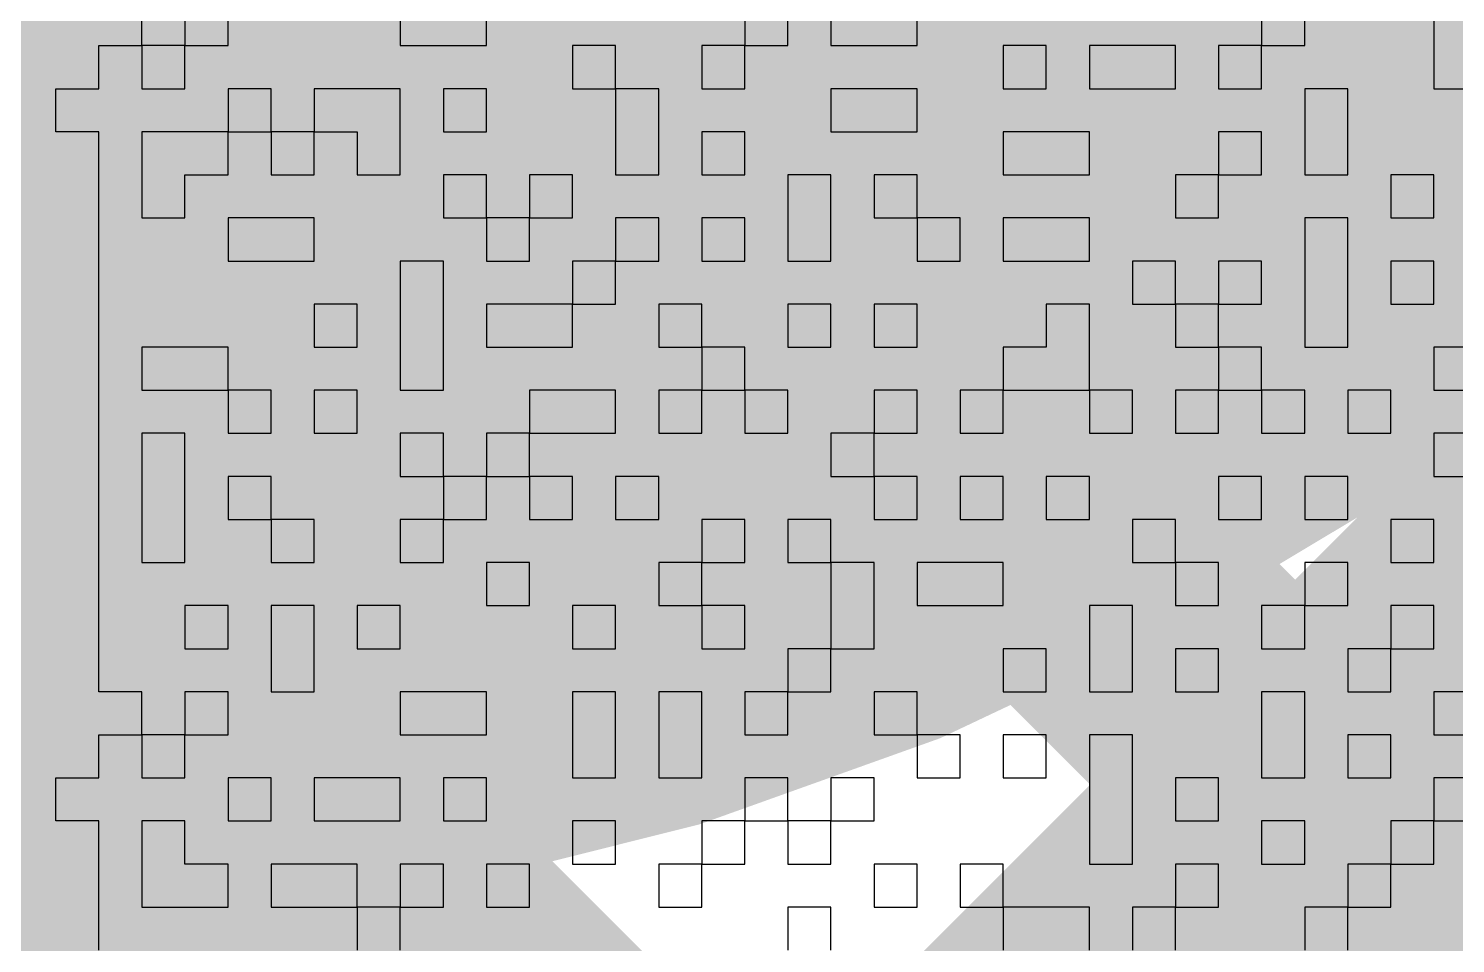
# Model space of a CAD drawing. Header units: millimetres. Extents: x 3.06 to 5.82, y 1.29 to 3.84.
# Drawn here: x 4.27838 to 4.31778, y 1.70681 to 1.73207 of the extents above; entities that cross this region are included whole.
import ezdxf

# ---------------------------------------------------------------- set-up
doc = ezdxf.new("R2010")
doc.units = ezdxf.units.MM
doc.header["$MEASUREMENT"] = 0
for name, color, linetype in [('BottomLayer', 5, 'Continuous'), ('TopLayer', 1, 'Continuous'), ('TopOverlay', 2, 'Continuous')]:
    doc.layers.add(name, color=color, linetype=linetype)

msp = doc.modelspace()

# ---------------------------------------------------------------- linework, layer by layer
at = {"layer": 'BottomLayer', "const_width": 0.008}
for points in [[(4.136, 1.9168356), (4.3375563, 1.7152793)], [(4.136, 1.8885513), (4.3248907, 1.6996606)], [(4.136, 1.5904148), (4.4202363, 1.8746511)], [(4.136, 1.860267), (4.46, 1.536267)], [(4.136, 1.5621305), (4.423, 1.8491305)], [(4.136, 1.5338462), (4.4381538, 1.836)]]:
    msp.add_lwpolyline(points, dxfattribs=at)
at = {"layer": 'TopLayer', "const_width": 0.04}
msp.add_lwpolyline([(4.328, 1.779, -0.4142135623730951), (4.276, 1.727)], format="xyb", dxfattribs=at)
msp.add_lwpolyline([(4.149, 1.727), (4.276, 1.727)], dxfattribs=at)
at = {"layer": 'TopLayer', "const_width": 0.02}
msp.add_lwpolyline([(4.266, 1.727, 1), (4.286, 1.727, 1)], format="xyb", close=True, dxfattribs=at)
msp.add_lwpolyline([(4.266, 1.727, 1), (4.286, 1.727, 1)], format="xyb", close=True, dxfattribs=at)
at = {"layer": 'TopOverlay'}
for p, q in [((4.2815079, 1.7316019), (4.2815079, 1.7327912)), ((4.2826972, 1.7327912), (4.2826972, 1.7316019)), ((4.2838865, 1.7316019), (4.2838865, 1.7327912)), ((4.2886435, 1.7327912), (4.2886435, 1.7316019)), ((4.2910219, 1.7316019), (4.2910219, 1.7327912)), ((4.2981575, 1.7327912), (4.2981575, 1.7316019)), ((4.2993468, 1.7316019), (4.2993468, 1.7327912)), ((4.300536, 1.7327912), (4.300536, 1.7316019)), ((4.3029145, 1.7316019), (4.3029145, 1.7327912)), ((4.3124286, 1.7327912), (4.3124286, 1.7316019)), ((4.3136178, 1.7316019), (4.3136178, 1.7327912)), ((4.3171856, 1.7327912), (4.3171856, 1.7316019)), ((4.2803186, 1.7304127), (4.2803186, 1.7316019)), ((4.2803186, 1.7316019), (4.2815079, 1.7316019)), ((4.2815079, 1.7316019), (4.2815079, 1.7304127)), ((4.2826972, 1.7316019), (4.2815079, 1.7316019)), ((4.2826972, 1.7304127), (4.2826972, 1.7316019)), ((4.2826972, 1.7316019), (4.2838865, 1.7316019)), ((4.2886435, 1.7316019), (4.2910219, 1.7316019)), ((4.2945897, 1.7316019), (4.2934005, 1.7316019)), ((4.2934005, 1.7316019), (4.2934005, 1.7304127)), ((4.2945897, 1.7304127), (4.2945897, 1.7316019)), ((4.2981575, 1.7316019), (4.2969682, 1.7316019)), ((4.2969682, 1.7316019), (4.2969682, 1.7304127)), ((4.2981575, 1.7316019), (4.2993468, 1.7316019)), ((4.2981575, 1.7304127), (4.2981575, 1.7316019)), ((4.300536, 1.7316019), (4.3029145, 1.7316019)), ((4.3064822, 1.7316019), (4.305293, 1.7316019)), ((4.305293, 1.7316019), (4.305293, 1.7304127)), ((4.3064822, 1.7304127), (4.3064822, 1.7316019)), ((4.3100501, 1.7316019), (4.3076715, 1.7316019)), ((4.3076715, 1.7316019), (4.3076715, 1.7304127)), ((4.3100501, 1.7304127), (4.3100501, 1.7316019)), ((4.3124286, 1.7316019), (4.3112393, 1.7316019)), ((4.3112393, 1.7316019), (4.3112393, 1.7304127)), ((4.3124286, 1.7316019), (4.3136178, 1.7316019)), ((4.3124286, 1.7304127), (4.3124286, 1.7316019)), ((4.3171856, 1.7316019), (4.3171856, 1.7304127)), ((4.2791294, 1.7292235), (4.2791294, 1.7304127)), ((4.2791294, 1.7304127), (4.2803186, 1.7304127)), ((4.2815079, 1.7304127), (4.2826972, 1.7304127)), ((4.2850757, 1.7304127), (4.2838865, 1.7304127)), ((4.2838865, 1.7304127), (4.2838865, 1.7292235)), ((4.2850757, 1.7292235), (4.2850757, 1.7304127)), ((4.2886435, 1.7304127), (4.2862649, 1.7304127)), ((4.2862649, 1.7304127), (4.2862649, 1.7292235)), ((4.2886435, 1.7292235), (4.2886435, 1.7304127)), ((4.2910219, 1.7304127), (4.2898327, 1.7304127)), ((4.2898327, 1.7304127), (4.2898327, 1.7292235)), ((4.2910219, 1.7292235), (4.2910219, 1.7304127)), ((4.2934005, 1.7304127), (4.2945897, 1.7304127)), ((4.2945897, 1.7304127), (4.2945897, 1.7292235)), ((4.295779, 1.7304127), (4.2945897, 1.7304127)), ((4.295779, 1.7292235), (4.295779, 1.7304127)), ((4.2969682, 1.7304127), (4.2981575, 1.7304127)), ((4.3029145, 1.7304127), (4.300536, 1.7304127)), ((4.300536, 1.7304127), (4.300536, 1.7292235)), ((4.3029145, 1.7292235), (4.3029145, 1.7304127)), ((4.305293, 1.7304127), (4.3064822, 1.7304127)), ((4.3076715, 1.7304127), (4.3100501, 1.7304127)), ((4.3112393, 1.7304127), (4.3124286, 1.7304127)), ((4.3148071, 1.7304127), (4.3136178, 1.7304127)), ((4.3136178, 1.7304127), (4.3136178, 1.7292235)), ((4.3148071, 1.7292235), (4.3148071, 1.7304127)), ((4.3171856, 1.7304127), (4.3183749, 1.7304127)), ((4.2803186, 1.7292235), (4.2791294, 1.7292235)), ((4.2803186, 1.7280342), (4.2803186, 1.7292235)), ((4.2838865, 1.7292235), (4.2815079, 1.7292235)), ((4.2815079, 1.7292235), (4.2815079, 1.7280342)), ((4.2838865, 1.7292235), (4.2850757, 1.7292235)), ((4.2838865, 1.7280342), (4.2838865, 1.7292235)), ((4.2850757, 1.7292235), (4.2850757, 1.7280342)), ((4.2862649, 1.7292235), (4.2850757, 1.7292235)), ((4.2862649, 1.7292235), (4.2874542, 1.7292235)), ((4.2862649, 1.7280342), (4.2862649, 1.7292235)), ((4.2874542, 1.7292235), (4.2874542, 1.7280342)), ((4.2886435, 1.7280342), (4.2886435, 1.7292235)), ((4.2898327, 1.7292235), (4.2910219, 1.7292235)), ((4.2945897, 1.7292235), (4.2945897, 1.7280342)), ((4.295779, 1.7280342), (4.295779, 1.7292235)), ((4.2981575, 1.7292235), (4.2969682, 1.7292235)), ((4.2969682, 1.7292235), (4.2969682, 1.7280342)), ((4.2981575, 1.7280342), (4.2981575, 1.7292235)), ((4.300536, 1.7292235), (4.3029145, 1.7292235)), ((4.3076715, 1.7292235), (4.305293, 1.7292235)), ((4.305293, 1.7292235), (4.305293, 1.7280342)), ((4.3076715, 1.7280342), (4.3076715, 1.7292235)), ((4.3124286, 1.7292235), (4.3112393, 1.7292235)), ((4.3112393, 1.7292235), (4.3112393, 1.7280342)), ((4.3124286, 1.7280342), (4.3124286, 1.7292235)), ((4.3136178, 1.7292235), (4.3136178, 1.7280342)), ((4.3148071, 1.7280342), (4.3148071, 1.7292235)), ((4.2803186, 1.7268449), (4.2803186, 1.7280342)), ((4.2815079, 1.7280342), (4.2815079, 1.7268449)), ((4.2826972, 1.7268449), (4.2826972, 1.7280342)), ((4.2826972, 1.7280342), (4.2838865, 1.7280342)), ((4.2850757, 1.7280342), (4.2862649, 1.7280342)), ((4.2874542, 1.7280342), (4.2886435, 1.7280342)), ((4.2910219, 1.7280342), (4.2898327, 1.7280342)), ((4.2898327, 1.7280342), (4.2898327, 1.7268449)), ((4.2910219, 1.7268449), (4.2910219, 1.7280342)), ((4.2934005, 1.7280342), (4.2922112, 1.7280342)), ((4.2922112, 1.7280342), (4.2922112, 1.7268449)), ((4.2934005, 1.7268449), (4.2934005, 1.7280342)), ((4.2945897, 1.7280342), (4.295779, 1.7280342)), ((4.2969682, 1.7280342), (4.2981575, 1.7280342)), ((4.300536, 1.7280342), (4.2993468, 1.7280342)), ((4.2993468, 1.7280342), (4.2993468, 1.7268449)), ((4.300536, 1.7268449), (4.300536, 1.7280342)), ((4.3029145, 1.7280342), (4.3017252, 1.7280342)), ((4.3017252, 1.7280342), (4.3017252, 1.7268449)), ((4.3029145, 1.7268449), (4.3029145, 1.7280342)), ((4.305293, 1.7280342), (4.3076715, 1.7280342)), ((4.3112393, 1.7280342), (4.3100501, 1.7280342)), ((4.3100501, 1.7280342), (4.3100501, 1.7268449)), ((4.3112393, 1.7280342), (4.3124286, 1.7280342)), ((4.3112393, 1.7268449), (4.3112393, 1.7280342)), ((4.3136178, 1.7280342), (4.3148071, 1.7280342)), ((4.3171856, 1.7280342), (4.3159963, 1.7280342)), ((4.3159963, 1.7280342), (4.3159963, 1.7268449)), ((4.3171856, 1.7268449), (4.3171856, 1.7280342)), ((4.2803186, 1.7256557), (4.2803186, 1.7268449)), ((4.2815079, 1.7268449), (4.2826972, 1.7268449)), ((4.2862649, 1.7268449), (4.2838865, 1.7268449)), ((4.2838865, 1.7268449), (4.2838865, 1.7256557)), ((4.2862649, 1.7256557), (4.2862649, 1.7268449)), ((4.2898327, 1.7268449), (4.2910219, 1.7268449)), ((4.2910219, 1.7268449), (4.2910219, 1.7256557)), ((4.2922112, 1.7268449), (4.2910219, 1.7268449)), ((4.2922112, 1.7268449), (4.2934005, 1.7268449)), ((4.2922112, 1.7256557), (4.2922112, 1.7268449)), ((4.295779, 1.7268449), (4.2945897, 1.7268449)), ((4.2945897, 1.7268449), (4.2945897, 1.7256557)), ((4.295779, 1.7256557), (4.295779, 1.7268449)), ((4.2981575, 1.7268449), (4.2969682, 1.7268449)), ((4.2969682, 1.7268449), (4.2969682, 1.7256557)), ((4.2981575, 1.7256557), (4.2981575, 1.7268449)), ((4.2993468, 1.7268449), (4.2993468, 1.7256557)), ((4.300536, 1.7256557), (4.300536, 1.7268449)), ((4.3017252, 1.7268449), (4.3029145, 1.7268449)), ((4.3029145, 1.7268449), (4.3029145, 1.7256557)), ((4.3041038, 1.7268449), (4.3029145, 1.7268449)), ((4.3041038, 1.7256557), (4.3041038, 1.7268449)), ((4.3076715, 1.7268449), (4.305293, 1.7268449)), ((4.305293, 1.7268449), (4.305293, 1.7256557)), ((4.3076715, 1.7256557), (4.3076715, 1.7268449)), ((4.3100501, 1.7268449), (4.3112393, 1.7268449)), ((4.3148071, 1.7268449), (4.3136178, 1.7268449)), ((4.3136178, 1.7268449), (4.3136178, 1.7256557)), ((4.3148071, 1.7256557), (4.3148071, 1.7268449)), ((4.3159963, 1.7268449), (4.3171856, 1.7268449)), ((4.2803186, 1.7244664), (4.2803186, 1.7256557)), ((4.2838865, 1.7256557), (4.2862649, 1.7256557)), ((4.2898327, 1.7256557), (4.2886435, 1.7256557)), ((4.2886435, 1.7256557), (4.2886435, 1.7244664)), ((4.2898327, 1.7244664), (4.2898327, 1.7256557)), ((4.2910219, 1.7256557), (4.2922112, 1.7256557)), ((4.2945897, 1.7256557), (4.2934005, 1.7256557)), ((4.2934005, 1.7256557), (4.2934005, 1.7244664)), ((4.2945897, 1.7256557), (4.295779, 1.7256557)), ((4.2945897, 1.7244664), (4.2945897, 1.7256557)), ((4.2969682, 1.7256557), (4.2981575, 1.7256557)), ((4.2993468, 1.7256557), (4.300536, 1.7256557)), ((4.3029145, 1.7256557), (4.3041038, 1.7256557)), ((4.305293, 1.7256557), (4.3076715, 1.7256557)), ((4.3100501, 1.7256557), (4.3088608, 1.7256557)), ((4.3088608, 1.7256557), (4.3088608, 1.7244664)), ((4.3100501, 1.7244664), (4.3100501, 1.7256557)), ((4.3124286, 1.7256557), (4.3112393, 1.7256557)), ((4.3112393, 1.7256557), (4.3112393, 1.7244664)), ((4.3124286, 1.7244664), (4.3124286, 1.7256557)), ((4.3136178, 1.7256557), (4.3136178, 1.7244664)), ((4.3148071, 1.7244664), (4.3148071, 1.7256557)), ((4.3171856, 1.7256557), (4.3159963, 1.7256557)), ((4.3159963, 1.7256557), (4.3159963, 1.7244664)), ((4.3171856, 1.7244664), (4.3171856, 1.7256557)), ((4.2803186, 1.7232772), (4.2803186, 1.7244664)), ((4.2874542, 1.7244664), (4.2862649, 1.7244664)), ((4.2862649, 1.7244664), (4.2862649, 1.7232772)), ((4.2874542, 1.7232772), (4.2874542, 1.7244664)), ((4.2886435, 1.7244664), (4.2886435, 1.7232772)), ((4.2898327, 1.7232772), (4.2898327, 1.7244664)), ((4.2934005, 1.7244664), (4.2910219, 1.7244664)), ((4.2910219, 1.7244664), (4.2910219, 1.7232772)), ((4.2934005, 1.7244664), (4.2945897, 1.7244664)), ((4.2934005, 1.7232772), (4.2934005, 1.7244664)), ((4.2969682, 1.7244664), (4.295779, 1.7244664)), ((4.295779, 1.7244664), (4.295779, 1.7232772)), ((4.2969682, 1.7232772), (4.2969682, 1.7244664)), ((4.300536, 1.7244664), (4.2993468, 1.7244664)), ((4.2993468, 1.7244664), (4.2993468, 1.7232772)), ((4.300536, 1.7232772), (4.300536, 1.7244664)), ((4.3029145, 1.7244664), (4.3017252, 1.7244664)), ((4.3017252, 1.7244664), (4.3017252, 1.7232772)), ((4.3029145, 1.7232772), (4.3029145, 1.7244664)), ((4.3076715, 1.7244664), (4.3064822, 1.7244664)), ((4.3064822, 1.7244664), (4.3064822, 1.7232772)), ((4.3076715, 1.7232772), (4.3076715, 1.7244664)), ((4.3088608, 1.7244664), (4.3100501, 1.7244664)), ((4.3100501, 1.7244664), (4.3100501, 1.7232772)), ((4.3112393, 1.7244664), (4.3100501, 1.7244664)), ((4.3112393, 1.7244664), (4.3124286, 1.7244664)), ((4.3112393, 1.7232772), (4.3112393, 1.7244664)), ((4.3136178, 1.7244664), (4.3136178, 1.7232772)), ((4.3148071, 1.7232772), (4.3148071, 1.7244664)), ((4.3159963, 1.7244664), (4.3171856, 1.7244664)), ((4.2803186, 1.7220879), (4.2803186, 1.7232772)), ((4.2838865, 1.7232772), (4.2815079, 1.7232772)), ((4.2815079, 1.7232772), (4.2815079, 1.7220879)), ((4.2838865, 1.7220879), (4.2838865, 1.7232772)), ((4.2862649, 1.7232772), (4.2874542, 1.7232772)), ((4.2886435, 1.7232772), (4.2886435, 1.7220879)), ((4.2898327, 1.7220879), (4.2898327, 1.7232772)), ((4.2910219, 1.7232772), (4.2934005, 1.7232772)), ((4.295779, 1.7232772), (4.2969682, 1.7232772)), ((4.2969682, 1.7232772), (4.2969682, 1.7220879)), ((4.2981575, 1.7232772), (4.2969682, 1.7232772)), ((4.2981575, 1.7220879), (4.2981575, 1.7232772)), ((4.2993468, 1.7232772), (4.300536, 1.7232772)), ((4.3017252, 1.7232772), (4.3029145, 1.7232772)), ((4.3064822, 1.7232772), (4.305293, 1.7232772)), ((4.305293, 1.7232772), (4.305293, 1.7220879)), ((4.3076715, 1.7220879), (4.3076715, 1.7232772)), ((4.3100501, 1.7232772), (4.3112393, 1.7232772)), ((4.3112393, 1.7232772), (4.3112393, 1.7220879)), ((4.3124286, 1.7232772), (4.3112393, 1.7232772)), ((4.3124286, 1.7220879), (4.3124286, 1.7232772)), ((4.3136178, 1.7232772), (4.3148071, 1.7232772)), ((4.3183749, 1.7232772), (4.3171856, 1.7232772)), ((4.3171856, 1.7232772), (4.3171856, 1.7220879)), ((4.2803186, 1.7208987), (4.2803186, 1.7220879)), ((4.2815079, 1.7220879), (4.2838865, 1.7220879)), ((4.2838865, 1.7220879), (4.2838865, 1.7208987)), ((4.2850757, 1.7220879), (4.2838865, 1.7220879)), ((4.2850757, 1.7208987), (4.2850757, 1.7220879)), ((4.2874542, 1.7220879), (4.2862649, 1.7220879)), ((4.2862649, 1.7220879), (4.2862649, 1.7208987)), ((4.2874542, 1.7208987), (4.2874542, 1.7220879)), ((4.2886435, 1.7220879), (4.2898327, 1.7220879)), ((4.2945897, 1.7220879), (4.2922112, 1.7220879)), ((4.2922112, 1.7220879), (4.2922112, 1.7208987)), ((4.2945897, 1.7208987), (4.2945897, 1.7220879)), ((4.2969682, 1.7220879), (4.295779, 1.7220879)), ((4.295779, 1.7220879), (4.295779, 1.7208987)), ((4.2969682, 1.7220879), (4.2981575, 1.7220879)), ((4.2969682, 1.7208987), (4.2969682, 1.7220879)), ((4.2981575, 1.7220879), (4.2981575, 1.7208987)), ((4.2993468, 1.7220879), (4.2981575, 1.7220879)), ((4.2993468, 1.7208987), (4.2993468, 1.7220879)), ((4.3029145, 1.7220879), (4.3017252, 1.7220879)), ((4.3017252, 1.7220879), (4.3017252, 1.7208987)), ((4.3029145, 1.7208987), (4.3029145, 1.7220879)), ((4.305293, 1.7220879), (4.3041038, 1.7220879)), ((4.3041038, 1.7220879), (4.3041038, 1.7208987)), ((4.305293, 1.7220879), (4.3076715, 1.7220879)), ((4.305293, 1.7208987), (4.305293, 1.7220879)), ((4.3076715, 1.7220879), (4.3076715, 1.7208987)), ((4.3088608, 1.7220879), (4.3076715, 1.7220879)), ((4.3088608, 1.7208987), (4.3088608, 1.7220879)), ((4.3112393, 1.7220879), (4.3100501, 1.7220879)), ((4.3100501, 1.7220879), (4.3100501, 1.7208987)), ((4.3112393, 1.7220879), (4.3124286, 1.7220879)), ((4.3112393, 1.7208987), (4.3112393, 1.7220879)), ((4.3124286, 1.7220879), (4.3124286, 1.7208987)), ((4.3136178, 1.7220879), (4.3124286, 1.7220879)), ((4.3136178, 1.7208987), (4.3136178, 1.7220879)), ((4.3159963, 1.7220879), (4.3148071, 1.7220879)), ((4.3148071, 1.7220879), (4.3148071, 1.7208987)), ((4.3159963, 1.7208987), (4.3159963, 1.7220879)), ((4.3171856, 1.7220879), (4.3183749, 1.7220879)), ((4.2803186, 1.7197095), (4.2803186, 1.7208987)), ((4.2826972, 1.7208987), (4.2815079, 1.7208987)), ((4.2815079, 1.7208987), (4.2815079, 1.7197095)), ((4.2826972, 1.7197095), (4.2826972, 1.7208987)), ((4.2838865, 1.7208987), (4.2850757, 1.7208987)), ((4.2862649, 1.7208987), (4.2874542, 1.7208987)), ((4.2898327, 1.7208987), (4.2886435, 1.7208987)), ((4.2886435, 1.7208987), (4.2886435, 1.7197095)), ((4.2898327, 1.7197095), (4.2898327, 1.7208987)), ((4.2922112, 1.7208987), (4.2910219, 1.7208987)), ((4.2910219, 1.7208987), (4.2910219, 1.7197095)), ((4.2922112, 1.7208987), (4.2945897, 1.7208987)), ((4.2922112, 1.7197095), (4.2922112, 1.7208987)), ((4.295779, 1.7208987), (4.2969682, 1.7208987)), ((4.2981575, 1.7208987), (4.2993468, 1.7208987)), ((4.3017252, 1.7208987), (4.300536, 1.7208987)), ((4.300536, 1.7208987), (4.300536, 1.7197095)), ((4.3017252, 1.7208987), (4.3029145, 1.7208987)), ((4.3017252, 1.7197095), (4.3017252, 1.7208987)), ((4.3041038, 1.7208987), (4.305293, 1.7208987)), ((4.3076715, 1.7208987), (4.3088608, 1.7208987)), ((4.3100501, 1.7208987), (4.3112393, 1.7208987)), ((4.3124286, 1.7208987), (4.3136178, 1.7208987)), ((4.3148071, 1.7208987), (4.3159963, 1.7208987)), ((4.3183749, 1.7208987), (4.3171856, 1.7208987)), ((4.3171856, 1.7208987), (4.3171856, 1.7197095)), ((4.2803186, 1.7185202), (4.2803186, 1.7197095)), ((4.2815079, 1.7197095), (4.2815079, 1.7185202)), ((4.2826972, 1.7185202), (4.2826972, 1.7197095)), ((4.2850757, 1.7197095), (4.2838865, 1.7197095)), ((4.2838865, 1.7197095), (4.2838865, 1.7185202)), ((4.2850757, 1.7185202), (4.2850757, 1.7197095)), ((4.2886435, 1.7197095), (4.2898327, 1.7197095)), ((4.2898327, 1.7197095), (4.2898327, 1.7185202)), ((4.2910219, 1.7197095), (4.2898327, 1.7197095)), ((4.2910219, 1.7197095), (4.2922112, 1.7197095)), ((4.2910219, 1.7185202), (4.2910219, 1.7197095)), ((4.2922112, 1.7197095), (4.2922112, 1.7185202)), ((4.2934005, 1.7197095), (4.2922112, 1.7197095)), ((4.2934005, 1.7185202), (4.2934005, 1.7197095)), ((4.295779, 1.7197095), (4.2945897, 1.7197095)), ((4.2945897, 1.7197095), (4.2945897, 1.7185202)), ((4.295779, 1.7185202), (4.295779, 1.7197095)), ((4.300536, 1.7197095), (4.3017252, 1.7197095)), ((4.3017252, 1.7197095), (4.3017252, 1.7185202)), ((4.3029145, 1.7197095), (4.3017252, 1.7197095)), ((4.3029145, 1.7185202), (4.3029145, 1.7197095)), ((4.305293, 1.7197095), (4.3041038, 1.7197095)), ((4.3041038, 1.7197095), (4.3041038, 1.7185202)), ((4.305293, 1.7185202), (4.305293, 1.7197095)), ((4.3076715, 1.7197095), (4.3064822, 1.7197095)), ((4.3064822, 1.7197095), (4.3064822, 1.7185202)), ((4.3076715, 1.7185202), (4.3076715, 1.7197095)), ((4.3124286, 1.7197095), (4.3112393, 1.7197095)), ((4.3112393, 1.7197095), (4.3112393, 1.7185202)), ((4.3124286, 1.7185202), (4.3124286, 1.7197095)), ((4.3148071, 1.7197095), (4.3136178, 1.7197095)), ((4.3136178, 1.7197095), (4.3136178, 1.7185202)), ((4.3148071, 1.7185202), (4.3148071, 1.7197095)), ((4.3171856, 1.7197095), (4.3183749, 1.7197095)), ((4.2803186, 1.7173309), (4.2803186, 1.7185202)), ((4.2815079, 1.7185202), (4.2815079, 1.7173309)), ((4.2826972, 1.7173309), (4.2826972, 1.7185202)), ((4.2838865, 1.7185202), (4.2850757, 1.7185202)), ((4.2850757, 1.7185202), (4.2850757, 1.7173309)), ((4.2862649, 1.7185202), (4.2850757, 1.7185202)), ((4.2862649, 1.7173309), (4.2862649, 1.7185202)), ((4.2898327, 1.7185202), (4.2886435, 1.7185202)), ((4.2886435, 1.7185202), (4.2886435, 1.7173309)), ((4.2898327, 1.7185202), (4.2910219, 1.7185202)), ((4.2898327, 1.7173309), (4.2898327, 1.7185202)), ((4.2922112, 1.7185202), (4.2934005, 1.7185202)), ((4.2945897, 1.7185202), (4.295779, 1.7185202)), ((4.2981575, 1.7185202), (4.2969682, 1.7185202)), ((4.2969682, 1.7185202), (4.2969682, 1.7173309)), ((4.2981575, 1.7173309), (4.2981575, 1.7185202)), ((4.300536, 1.7185202), (4.2993468, 1.7185202)), ((4.2993468, 1.7185202), (4.2993468, 1.7173309)), ((4.300536, 1.7173309), (4.300536, 1.7185202)), ((4.3017252, 1.7185202), (4.3029145, 1.7185202)), ((4.3041038, 1.7185202), (4.305293, 1.7185202)), ((4.3064822, 1.7185202), (4.3076715, 1.7185202)), ((4.3100501, 1.7185202), (4.3088608, 1.7185202)), ((4.3088608, 1.7185202), (4.3088608, 1.7173309)), ((4.3100501, 1.7173309), (4.3100501, 1.7185202)), ((4.3112393, 1.7185202), (4.3124286, 1.7185202)), ((4.3136178, 1.7185202), (4.3148071, 1.7185202)), ((4.3171856, 1.7185202), (4.3159963, 1.7185202)), ((4.3159963, 1.7185202), (4.3159963, 1.7173309)), ((4.3171856, 1.7173309), (4.3171856, 1.7185202)), ((4.2803186, 1.7161416), (4.2803186, 1.7173309)), ((4.2815079, 1.7173309), (4.2826972, 1.7173309)), ((4.2850757, 1.7173309), (4.2862649, 1.7173309)), ((4.2886435, 1.7173309), (4.2898327, 1.7173309)), ((4.2922112, 1.7173309), (4.2910219, 1.7173309)), ((4.2910219, 1.7173309), (4.2910219, 1.7161416)), ((4.2922112, 1.7161416), (4.2922112, 1.7173309)), ((4.2969682, 1.7173309), (4.295779, 1.7173309)), ((4.295779, 1.7173309), (4.295779, 1.7161416)), ((4.2969682, 1.7173309), (4.2981575, 1.7173309)), ((4.2969682, 1.7161416), (4.2969682, 1.7173309)), ((4.2993468, 1.7173309), (4.300536, 1.7173309)), ((4.300536, 1.7173309), (4.300536, 1.7161416)), ((4.3017252, 1.7173309), (4.300536, 1.7173309)), ((4.3017252, 1.7161416), (4.3017252, 1.7173309)), ((4.305293, 1.7173309), (4.3029145, 1.7173309)), ((4.3029145, 1.7173309), (4.3029145, 1.7161416)), ((4.305293, 1.7161416), (4.305293, 1.7173309)), ((4.3088608, 1.7173309), (4.3100501, 1.7173309)), ((4.3100501, 1.7173309), (4.3100501, 1.7161416)), ((4.3112393, 1.7173309), (4.3100501, 1.7173309)), ((4.3112393, 1.7161416), (4.3112393, 1.7173309)), ((4.3148071, 1.7173309), (4.3136178, 1.7173309)), ((4.3136178, 1.7173309), (4.3136178, 1.7161416)), ((4.3148071, 1.7161416), (4.3148071, 1.7173309)), ((4.3159963, 1.7173309), (4.3171856, 1.7173309)), ((4.2803186, 1.7149524), (4.2803186, 1.7161416)), ((4.2838865, 1.7161416), (4.2826972, 1.7161416)), ((4.2826972, 1.7161416), (4.2826972, 1.7149524)), ((4.2838865, 1.7149524), (4.2838865, 1.7161416)), ((4.2862649, 1.7161416), (4.2850757, 1.7161416)), ((4.2850757, 1.7161416), (4.2850757, 1.7149524)), ((4.2862649, 1.7149524), (4.2862649, 1.7161416)), ((4.2886435, 1.7161416), (4.2874542, 1.7161416)), ((4.2874542, 1.7161416), (4.2874542, 1.7149524)), ((4.2886435, 1.7149524), (4.2886435, 1.7161416)), ((4.2910219, 1.7161416), (4.2922112, 1.7161416)), ((4.2945897, 1.7161416), (4.2934005, 1.7161416)), ((4.2934005, 1.7161416), (4.2934005, 1.7149524)), ((4.2945897, 1.7149524), (4.2945897, 1.7161416)), ((4.295779, 1.7161416), (4.2969682, 1.7161416)), ((4.2969682, 1.7161416), (4.2969682, 1.7149524)), ((4.2981575, 1.7161416), (4.2969682, 1.7161416)), ((4.2981575, 1.7149524), (4.2981575, 1.7161416)), ((4.300536, 1.7161416), (4.300536, 1.7149524)), ((4.3017252, 1.7149524), (4.3017252, 1.7161416)), ((4.3029145, 1.7161416), (4.305293, 1.7161416)), ((4.3088608, 1.7161416), (4.3076715, 1.7161416)), ((4.3076715, 1.7161416), (4.3076715, 1.7149524)), ((4.3088608, 1.7149524), (4.3088608, 1.7161416)), ((4.3100501, 1.7161416), (4.3112393, 1.7161416)), ((4.3136178, 1.7161416), (4.3124286, 1.7161416)), ((4.3124286, 1.7161416), (4.3124286, 1.7149524)), ((4.3136178, 1.7161416), (4.3148071, 1.7161416)), ((4.3136178, 1.7149524), (4.3136178, 1.7161416)), ((4.3171856, 1.7161416), (4.3159963, 1.7161416)), ((4.3159963, 1.7161416), (4.3159963, 1.7149524)), ((4.3171856, 1.7149524), (4.3171856, 1.7161416)), ((4.2803186, 1.7137632), (4.2803186, 1.7149524)), ((4.2826972, 1.7149524), (4.2838865, 1.7149524)), ((4.2850757, 1.7149524), (4.2850757, 1.7137632)), ((4.2862649, 1.7137632), (4.2862649, 1.7149524)), ((4.2874542, 1.7149524), (4.2886435, 1.7149524)), ((4.2934005, 1.7149524), (4.2945897, 1.7149524)), ((4.2969682, 1.7149524), (4.2981575, 1.7149524)), ((4.300536, 1.7149524), (4.2993468, 1.7149524)), ((4.2993468, 1.7149524), (4.2993468, 1.7137632)), ((4.300536, 1.7149524), (4.3017252, 1.7149524)), ((4.300536, 1.7137632), (4.300536, 1.7149524)), ((4.3064822, 1.7149524), (4.305293, 1.7149524)), ((4.305293, 1.7149524), (4.305293, 1.7137632)), ((4.3064822, 1.7137632), (4.3064822, 1.7149524)), ((4.3076715, 1.7149524), (4.3076715, 1.7137632)), ((4.3088608, 1.7137632), (4.3088608, 1.7149524)), ((4.3112393, 1.7149524), (4.3100501, 1.7149524)), ((4.3100501, 1.7149524), (4.3100501, 1.7137632)), ((4.3112393, 1.7137632), (4.3112393, 1.7149524)), ((4.3124286, 1.7149524), (4.3136178, 1.7149524)), ((4.3159963, 1.7149524), (4.3148071, 1.7149524)), ((4.3148071, 1.7149524), (4.3148071, 1.7137632)), ((4.3159963, 1.7149524), (4.3171856, 1.7149524)), ((4.3159963, 1.7137632), (4.3159963, 1.7149524)), ((4.2815079, 1.7137632), (4.2803186, 1.7137632)), ((4.2815079, 1.7125739), (4.2815079, 1.7137632)), ((4.2838865, 1.7137632), (4.2826972, 1.7137632)), ((4.2826972, 1.7137632), (4.2826972, 1.7125739)), ((4.2838865, 1.7125739), (4.2838865, 1.7137632)), ((4.2850757, 1.7137632), (4.2862649, 1.7137632)), ((4.2910219, 1.7137632), (4.2886435, 1.7137632)), ((4.2886435, 1.7137632), (4.2886435, 1.7125739)), ((4.2910219, 1.7125739), (4.2910219, 1.7137632)), ((4.2945897, 1.7137632), (4.2934005, 1.7137632)), ((4.2934005, 1.7137632), (4.2934005, 1.7125739)), ((4.2945897, 1.7125739), (4.2945897, 1.7137632)), ((4.2969682, 1.7137632), (4.295779, 1.7137632)), ((4.295779, 1.7137632), (4.295779, 1.7125739)), ((4.2969682, 1.7125739), (4.2969682, 1.7137632)), ((4.2993468, 1.7137632), (4.2981575, 1.7137632)), ((4.2981575, 1.7137632), (4.2981575, 1.7125739)), ((4.2993468, 1.7137632), (4.300536, 1.7137632)), ((4.2993468, 1.7125739), (4.2993468, 1.7137632)), ((4.3029145, 1.7137632), (4.3017252, 1.7137632)), ((4.3017252, 1.7137632), (4.3017252, 1.7125739)), ((4.3029145, 1.7125739), (4.3029145, 1.7137632)), ((4.305293, 1.7137632), (4.3064822, 1.7137632)), ((4.3076715, 1.7137632), (4.3088608, 1.7137632)), ((4.3100501, 1.7137632), (4.3112393, 1.7137632)), ((4.3136178, 1.7137632), (4.3124286, 1.7137632)), ((4.3124286, 1.7137632), (4.3124286, 1.7125739)), ((4.3136178, 1.7125739), (4.3136178, 1.7137632)), ((4.3148071, 1.7137632), (4.3159963, 1.7137632)), ((4.3183749, 1.7137632), (4.3171856, 1.7137632)), ((4.3171856, 1.7137632), (4.3171856, 1.7125739)), ((4.2803186, 1.7113846), (4.2803186, 1.7125739)), ((4.2803186, 1.7125739), (4.2815079, 1.7125739)), ((4.2815079, 1.7125739), (4.2815079, 1.7113846)), ((4.2826972, 1.7125739), (4.2815079, 1.7125739)), ((4.2826972, 1.7113846), (4.2826972, 1.7125739)), ((4.2826972, 1.7125739), (4.2838865, 1.7125739)), ((4.2886435, 1.7125739), (4.2910219, 1.7125739)), ((4.2934005, 1.7125739), (4.2934005, 1.7113846)), ((4.2945897, 1.7113846), (4.2945897, 1.7125739)), ((4.295779, 1.7125739), (4.295779, 1.7113846)), ((4.2969682, 1.7113846), (4.2969682, 1.7125739)), ((4.2981575, 1.7125739), (4.2993468, 1.7125739)), ((4.3017252, 1.7125739), (4.3029145, 1.7125739)), ((4.3029145, 1.7125739), (4.3029145, 1.7113846)), ((4.3041038, 1.7125739), (4.3029145, 1.7125739)), ((4.3041038, 1.7113846), (4.3041038, 1.7125739)), ((4.3064822, 1.7125739), (4.305293, 1.7125739)), ((4.305293, 1.7125739), (4.305293, 1.7113846)), ((4.3064822, 1.7113846), (4.3064822, 1.7125739)), ((4.3088608, 1.7125739), (4.3076715, 1.7125739)), ((4.3076715, 1.7125739), (4.3076715, 1.7113846)), ((4.3088608, 1.7113846), (4.3088608, 1.7125739)), ((4.3124286, 1.7125739), (4.3124286, 1.7113846)), ((4.3136178, 1.7113846), (4.3136178, 1.7125739)), ((4.3159963, 1.7125739), (4.3148071, 1.7125739)), ((4.3148071, 1.7125739), (4.3148071, 1.7113846)), ((4.3159963, 1.7113846), (4.3159963, 1.7125739)), ((4.3171856, 1.7125739), (4.3183749, 1.7125739)), ((4.2791294, 1.7101954), (4.2791294, 1.7113846)), ((4.2791294, 1.7113846), (4.2803186, 1.7113846)), ((4.2815079, 1.7113846), (4.2826972, 1.7113846)), ((4.2850757, 1.7113846), (4.2838865, 1.7113846)), ((4.2838865, 1.7113846), (4.2838865, 1.7101954)), ((4.2850757, 1.7101954), (4.2850757, 1.7113846)), ((4.2886435, 1.7113846), (4.2862649, 1.7113846)), ((4.2862649, 1.7113846), (4.2862649, 1.7101954)), ((4.2886435, 1.7101954), (4.2886435, 1.7113846)), ((4.2910219, 1.7113846), (4.2898327, 1.7113846)), ((4.2898327, 1.7113846), (4.2898327, 1.7101954)), ((4.2910219, 1.7101954), (4.2910219, 1.7113846)), ((4.2934005, 1.7113846), (4.2945897, 1.7113846)), ((4.295779, 1.7113846), (4.2969682, 1.7113846)), ((4.2993468, 1.7113846), (4.2981575, 1.7113846)), ((4.2981575, 1.7113846), (4.2981575, 1.7101954)), ((4.2993468, 1.7101954), (4.2993468, 1.7113846)), ((4.3017252, 1.7113846), (4.300536, 1.7113846)), ((4.300536, 1.7113846), (4.300536, 1.7101954)), ((4.3017252, 1.7101954), (4.3017252, 1.7113846)), ((4.3029145, 1.7113846), (4.3041038, 1.7113846)), ((4.305293, 1.7113846), (4.3064822, 1.7113846)), ((4.3076715, 1.7113846), (4.3076715, 1.7101954)), ((4.3088608, 1.7101954), (4.3088608, 1.7113846)), ((4.3112393, 1.7113846), (4.3100501, 1.7113846)), ((4.3100501, 1.7113846), (4.3100501, 1.7101954)), ((4.3112393, 1.7101954), (4.3112393, 1.7113846)), ((4.3124286, 1.7113846), (4.3136178, 1.7113846)), ((4.3148071, 1.7113846), (4.3159963, 1.7113846)), ((4.3183749, 1.7113846), (4.3171856, 1.7113846)), ((4.3171856, 1.7113846), (4.3171856, 1.7101954)), ((4.2803186, 1.7101954), (4.2791294, 1.7101954)), ((4.2803186, 1.7090061), (4.2803186, 1.7101954)), ((4.2826972, 1.7101954), (4.2815079, 1.7101954)), ((4.2815079, 1.7101954), (4.2815079, 1.7090061)), ((4.2826972, 1.7090061), (4.2826972, 1.7101954)), ((4.2838865, 1.7101954), (4.2850757, 1.7101954)), ((4.2862649, 1.7101954), (4.2886435, 1.7101954)), ((4.2898327, 1.7101954), (4.2910219, 1.7101954)), ((4.2945897, 1.7101954), (4.2934005, 1.7101954)), ((4.2934005, 1.7101954), (4.2934005, 1.7090061)), ((4.2945897, 1.7090061), (4.2945897, 1.7101954)), ((4.2981575, 1.7101954), (4.2969682, 1.7101954)), ((4.2969682, 1.7101954), (4.2969682, 1.7090061)), ((4.2981575, 1.7101954), (4.2993468, 1.7101954)), ((4.2981575, 1.7090061), (4.2981575, 1.7101954)), ((4.2993468, 1.7101954), (4.2993468, 1.7090061)), ((4.300536, 1.7101954), (4.2993468, 1.7101954)), ((4.300536, 1.7101954), (4.3017252, 1.7101954)), ((4.300536, 1.7090061), (4.300536, 1.7101954)), ((4.3076715, 1.7101954), (4.3076715, 1.7090061)), ((4.3088608, 1.7090061), (4.3088608, 1.7101954)), ((4.3100501, 1.7101954), (4.3112393, 1.7101954)), ((4.3136178, 1.7101954), (4.3124286, 1.7101954)), ((4.3124286, 1.7101954), (4.3124286, 1.7090061)), ((4.3136178, 1.7090061), (4.3136178, 1.7101954)), ((4.3171856, 1.7101954), (4.3159963, 1.7101954)), ((4.3159963, 1.7101954), (4.3159963, 1.7090061)), ((4.3171856, 1.7101954), (4.3183749, 1.7101954)), ((4.3171856, 1.7090061), (4.3171856, 1.7101954)), ((4.2803186, 1.7078169), (4.2803186, 1.7090061)), ((4.2815079, 1.7090061), (4.2815079, 1.7078169)), ((4.2838865, 1.7090061), (4.2826972, 1.7090061)), ((4.2838865, 1.7078169), (4.2838865, 1.7090061)), ((4.2874542, 1.7090061), (4.2850757, 1.7090061)), ((4.2850757, 1.7090061), (4.2850757, 1.7078169)), ((4.2874542, 1.7078169), (4.2874542, 1.7090061)), ((4.2898327, 1.7090061), (4.2886435, 1.7090061)), ((4.2886435, 1.7090061), (4.2886435, 1.7078169)), ((4.2898327, 1.7078169), (4.2898327, 1.7090061)), ((4.2922112, 1.7090061), (4.2910219, 1.7090061)), ((4.2910219, 1.7090061), (4.2910219, 1.7078169)), ((4.2922112, 1.7078169), (4.2922112, 1.7090061)), ((4.2934005, 1.7090061), (4.2945897, 1.7090061)), ((4.2969682, 1.7090061), (4.295779, 1.7090061)), ((4.295779, 1.7090061), (4.295779, 1.7078169)), ((4.2969682, 1.7090061), (4.2981575, 1.7090061)), ((4.2969682, 1.7078169), (4.2969682, 1.7090061)), ((4.2993468, 1.7090061), (4.300536, 1.7090061)), ((4.3029145, 1.7090061), (4.3017252, 1.7090061)), ((4.3017252, 1.7090061), (4.3017252, 1.7078169)), ((4.3029145, 1.7078169), (4.3029145, 1.7090061)), ((4.305293, 1.7090061), (4.3041038, 1.7090061)), ((4.3041038, 1.7090061), (4.3041038, 1.7078169)), ((4.305293, 1.7078169), (4.305293, 1.7090061)), ((4.3076715, 1.7090061), (4.3088608, 1.7090061)), ((4.3112393, 1.7090061), (4.3100501, 1.7090061)), ((4.3100501, 1.7090061), (4.3100501, 1.7078169)), ((4.3112393, 1.7078169), (4.3112393, 1.7090061)), ((4.3124286, 1.7090061), (4.3136178, 1.7090061)), ((4.3159963, 1.7090061), (4.3148071, 1.7090061)), ((4.3148071, 1.7090061), (4.3148071, 1.7078169)), ((4.3159963, 1.7090061), (4.3171856, 1.7090061)), ((4.3159963, 1.7078169), (4.3159963, 1.7090061)), ((4.2803186, 1.7066276), (4.2803186, 1.7078169)), ((4.2815079, 1.7078169), (4.2838865, 1.7078169)), ((4.2850757, 1.7078169), (4.2874542, 1.7078169)), ((4.2874542, 1.7078169), (4.2874542, 1.7066276)), ((4.2886435, 1.7078169), (4.2874542, 1.7078169)), ((4.2886435, 1.7078169), (4.2898327, 1.7078169)), ((4.2886435, 1.7066276), (4.2886435, 1.7078169)), ((4.2910219, 1.7078169), (4.2922112, 1.7078169)), ((4.295779, 1.7078169), (4.2969682, 1.7078169)), ((4.300536, 1.7078169), (4.2993468, 1.7078169)), ((4.2993468, 1.7078169), (4.2993468, 1.7066276)), ((4.300536, 1.7066276), (4.300536, 1.7078169)), ((4.3017252, 1.7078169), (4.3029145, 1.7078169)), ((4.3041038, 1.7078169), (4.305293, 1.7078169)), ((4.305293, 1.7078169), (4.305293, 1.7066276)), ((4.3076715, 1.7078169), (4.305293, 1.7078169)), ((4.3076715, 1.7066276), (4.3076715, 1.7078169)), ((4.3100501, 1.7078169), (4.3088608, 1.7078169)), ((4.3088608, 1.7078169), (4.3088608, 1.7066276)), ((4.3100501, 1.7078169), (4.3112393, 1.7078169)), ((4.3100501, 1.7066276), (4.3100501, 1.7078169)), ((4.3148071, 1.7078169), (4.3136178, 1.7078169)), ((4.3136178, 1.7078169), (4.3136178, 1.7066276)), ((4.3148071, 1.7078169), (4.3159963, 1.7078169)), ((4.3148071, 1.7066276), (4.3148071, 1.7078169))]:
    msp.add_line(p, q, dxfattribs=at)

doc.saveas('drawing.dxf')
